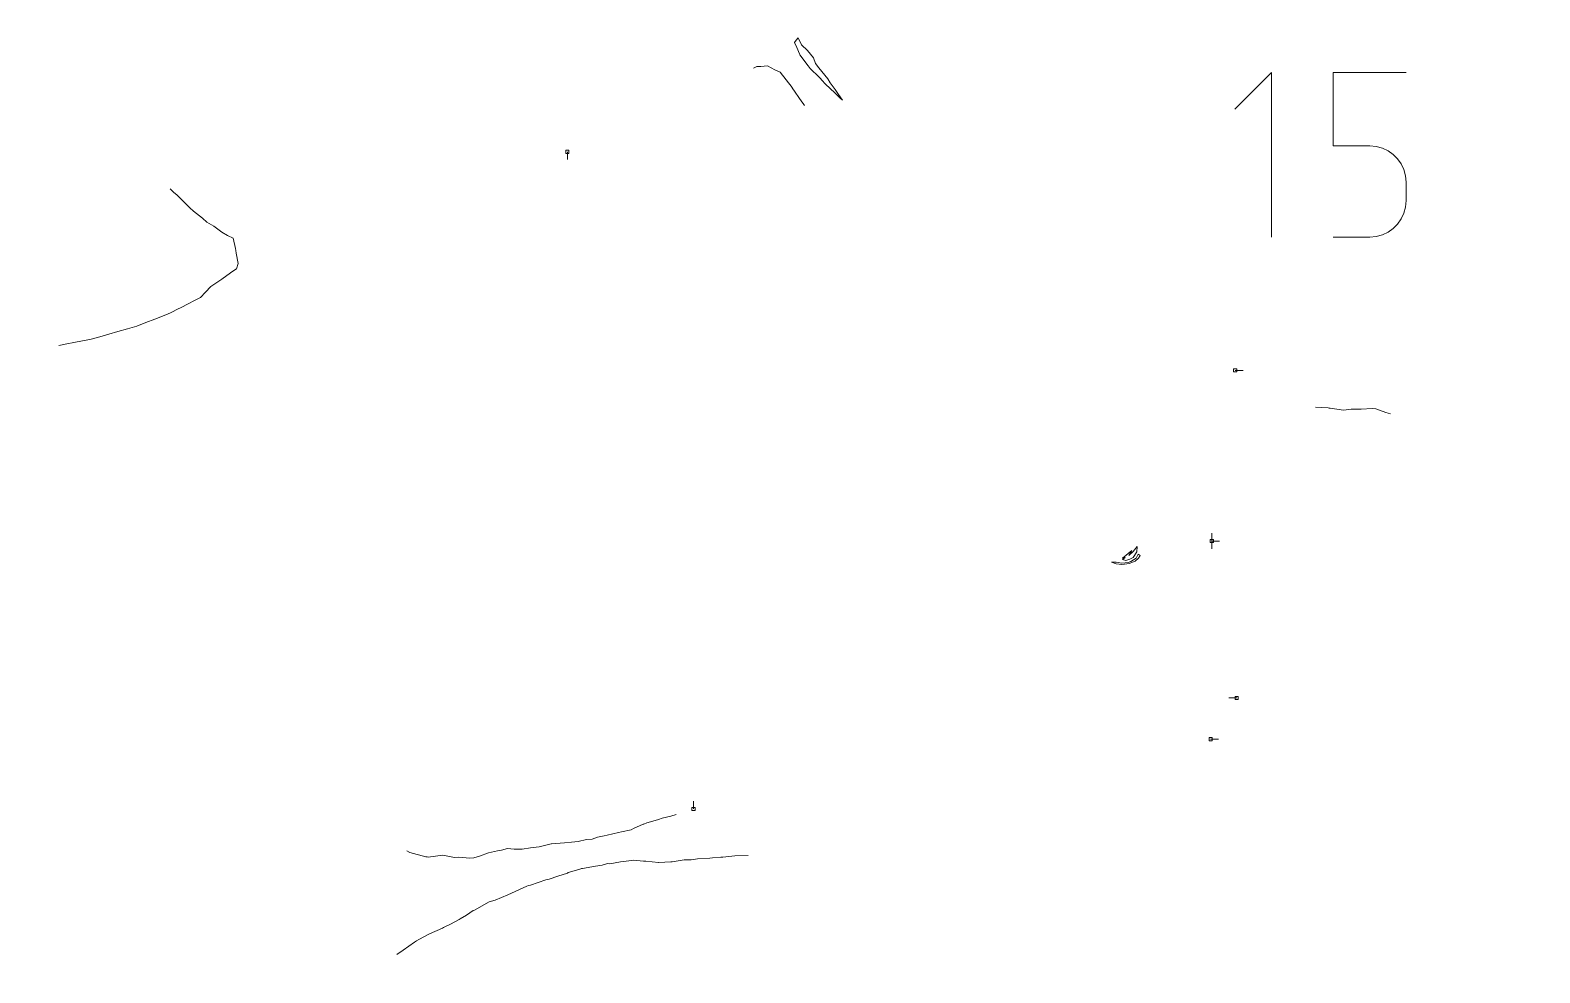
# Model space of a CAD drawing. Header units: millimetres. Extents: x -446 to 392, y -249 to 379.
# Drawn here: x -199.5 to 76.3, y -86 to 86.1 of the extents above; entities that cross this region are included whole.
import ezdxf

# ---------------------------------------------------------------- set-up
doc = ezdxf.new("R2010")
doc.units = ezdxf.units.MM
doc.header["$MEASUREMENT"] = 0
doc.layers.add('Layer 1', color=7, linetype='Continuous')

msp = doc.modelspace()

# ---------------------------------------------------------------- linework, layer by layer
at = {"layer": 'Layer 1', "color": 5, "lineweight": 0}
msp.add_open_spline([(-446.0374, -230.5655), (-446.0374, -230.5655), (392.1616, -230.5655), (392.1616, -230.5655), (392.1616, -230.5655), (392.1616, -230.5655), (392.1616, 379.0343), (392.1616, 379.0343), (392.1616, 379.0343), (392.1616, 379.0343), (-446.0374, 379.0343), (-446.0374, 379.0343), (-446.0374, 379.0343), (-446.0374, 379.0343), (-446.0374, -230.5655), (-446.0374, -230.5655)], degree=3, knots=[0, 0, 0, 0, 0.2, 0.2, 0.2, 0.2, 0.4, 0.4, 0.4, 0.4, 0.6, 0.6, 0.6, 0.6, 1, 1, 1, 1], dxfattribs=at)
at = {"layer": 'Layer 1', "color": 2, "lineweight": 0}
for points, knots in [([(-52.457, 75.2223), (-52.457, 75.2223), (-51.8222, 74.347), (-51.8222, 74.347), (-51.8222, 74.347), (-51.8222, 74.347), (-51.108, 73.2859), (-51.108, 73.2859), (-51.108, 73.2859), (-51.108, 73.2859), (-51.6108, 73.7482), (-51.6108, 73.7482), (-51.6108, 73.7482), (-51.6108, 73.7482), (-52.7712, 74.8823), (-52.7712, 74.8823), (-52.7712, 74.8823), (-52.7712, 74.8823), (-53.0889, 75.1874), (-53.0889, 75.1874), (-53.0889, 75.1874), (-53.0889, 75.1874), (-54.4368, 76.4822), (-54.4368, 76.4822), (-54.4368, 76.4822), (-54.4368, 76.4822), (-54.6156, 76.6793), (-54.6156, 76.6793), (-54.6156, 76.6793), (-54.6156, 76.6793), (-55.3372, 77.4764), (-55.3372, 77.4764), (-55.3372, 77.4764), (-55.3372, 77.4764), (-56.9879, 79.0505), (-56.9879, 79.0505), (-56.9879, 79.0505), (-56.9879, 79.0505), (-57.3896, 79.5459), (-57.3896, 79.5459), (-57.3896, 79.5459), (-57.3896, 79.5459), (-58.8963, 81.5708), (-58.8963, 81.5708), (-58.8963, 81.5708), (-58.8963, 81.5708), (-58.9134, 81.6451), (-58.9134, 81.6451), (-58.9134, 81.6451), (-58.9134, 81.6451), (-58.9266, 81.7279), (-58.9266, 81.7279), (-58.9266, 81.7279), (-58.9266, 81.7279), (-59.4602, 82.9192), (-59.4602, 82.9192), (-59.4602, 82.9192), (-59.4602, 82.9192), (-59.8482, 83.83), (-59.8482, 83.83), (-59.8482, 83.83), (-59.8482, 83.83), (-59.5797, 84.2545), (-59.5797, 84.2545), (-59.5797, 84.2545), (-59.5797, 84.2545), (-59.194, 84.6756), (-59.194, 84.6756), (-59.194, 84.6756), (-59.194, 84.6756), (-58.6175, 83.3963), (-58.6175, 83.3963), (-58.6175, 83.3963), (-58.6175, 83.3963), (-57.4959, 82.3461), (-57.4959, 82.3461), (-57.4959, 82.3461), (-57.4959, 82.3461), (-56.3691, 81.0331), (-56.3691, 81.0331), (-56.3691, 81.0331), (-56.3691, 81.0331), (-56.0509, 80.0001), (-56.0509, 80.0001), (-56.0509, 80.0001), (-56.0509, 80.0001), (-55.4024, 79.183), (-55.4024, 79.183), (-55.4024, 79.183), (-55.4024, 79.183), (-53.8037, 77.1644), (-53.8037, 77.1644), (-53.8037, 77.1644), (-53.8037, 77.1644), (-53.326, 76.4782), (-53.326, 76.4782), (-53.326, 76.4782), (-53.326, 76.4782), (-52.457, 75.2223), (-52.457, 75.2223)], [0, 0, 0, 0, 0.03846154, 0.03846154, 0.03846154, 0.03846154, 0.07692308, 0.07692308, 0.07692308, 0.07692308, 0.11538462, 0.11538462, 0.11538462, 0.11538462, 0.15384615, 0.15384615, 0.15384615, 0.15384615, 0.19230769, 0.19230769, 0.19230769, 0.19230769, 0.23076923, 0.23076923, 0.23076923, 0.23076923, 0.26923077, 0.26923077, 0.26923077, 0.26923077, 0.30769231, 0.30769231, 0.30769231, 0.30769231, 0.34615385, 0.34615385, 0.34615385, 0.34615385, 0.38461538, 0.38461538, 0.38461538, 0.38461538, 0.42307692, 0.42307692, 0.42307692, 0.42307692, 0.46153846, 0.46153846, 0.46153846, 0.46153846, 0.5, 0.5, 0.5, 0.5, 0.53846154, 0.53846154, 0.53846154, 0.53846154, 0.57692308, 0.57692308, 0.57692308, 0.57692308, 0.61538462, 0.61538462, 0.61538462, 0.61538462, 0.65384615, 0.65384615, 0.65384615, 0.65384615, 0.69230769, 0.69230769, 0.69230769, 0.69230769, 0.73076923, 0.73076923, 0.73076923, 0.73076923, 0.76923077, 0.76923077, 0.76923077, 0.76923077, 0.80769231, 0.80769231, 0.80769231, 0.80769231, 0.84615385, 0.84615385, 0.84615385, 0.84615385, 0.88461538, 0.88461538, 0.88461538, 0.88461538, 0.92307692, 0.92307692, 0.92307692, 0.92307692, 1, 1, 1, 1]), ([(-67.3617, 79.1345), (-67.3617, 79.1345), (-67.2646, 79.187), (-67.2646, 79.187), (-67.2646, 79.187), (-67.2646, 79.187), (-66.7332, 79.4276), (-66.7332, 79.4276), (-66.7332, 79.4276), (-66.7332, 79.4276), (-66.0041, 79.4493), (-66.0041, 79.4493), (-66.0041, 79.4493), (-66.0041, 79.4493), (-64.7837, 79.5619), (-64.7837, 79.5619), (-64.7837, 79.5619), (-64.7837, 79.5619), (-63.4615, 78.8465), (-63.4615, 78.8465), (-63.4615, 78.8465), (-63.4615, 78.8465), (-62.5114, 78.3951), (-62.5114, 78.3951), (-62.5114, 78.3951), (-62.5114, 78.3951), (-60.3236, 75.62), (-60.3236, 75.62), (-60.3236, 75.62), (-60.3236, 75.62), (-60.3139, 75.6103), (-60.3139, 75.6103), (-60.3139, 75.6103), (-60.3139, 75.6103), (-60.2647, 75.5348), (-60.2647, 75.5348), (-60.2647, 75.5348), (-60.2647, 75.5348), (-58.5495, 72.9608), (-58.5495, 72.9608), (-58.5495, 72.9608), (-58.5495, 72.9608), (-58.2975, 72.6563), (-58.2975, 72.6563), (-58.2975, 72.6563), (-58.2975, 72.6563), (-58.0461, 72.3329), (-58.0461, 72.3329)], [0, 0, 0, 0, 0.07692308, 0.07692308, 0.07692308, 0.07692308, 0.15384615, 0.15384615, 0.15384615, 0.15384615, 0.23076923, 0.23076923, 0.23076923, 0.23076923, 0.30769231, 0.30769231, 0.30769231, 0.30769231, 0.38461538, 0.38461538, 0.38461538, 0.38461538, 0.46153846, 0.46153846, 0.46153846, 0.46153846, 0.53846154, 0.53846154, 0.53846154, 0.53846154, 0.61538462, 0.61538462, 0.61538462, 0.61538462, 0.69230769, 0.69230769, 0.69230769, 0.69230769, 0.76923077, 0.76923077, 0.76923077, 0.76923077, 0.84615385, 0.84615385, 0.84615385, 0.84615385, 1, 1, 1, 1]), ([(-164.4877, 40.6173), (-164.4877, 40.6173), (-164.2545, 40.7761), (-164.2545, 40.7761), (-164.2545, 40.7761), (-164.2545, 40.7761), (-162.4667, 42.0737), (-162.4667, 42.0737), (-162.4667, 42.0737), (-162.4667, 42.0737), (-161.8057, 42.5303), (-161.8057, 42.5303), (-161.8057, 42.5303), (-161.8057, 42.5303), (-161.484, 43.485), (-161.484, 43.485), (-161.484, 43.485), (-161.484, 43.485), (-161.8354, 45.3442), (-161.8354, 45.3442), (-161.8354, 45.3442), (-161.8354, 45.3442), (-161.9342, 45.8613), (-161.9342, 45.8613), (-161.9342, 45.8613), (-161.9342, 45.8613), (-162.0039, 46.1962), (-162.0039, 46.1962), (-162.0039, 46.1962), (-162.0039, 46.1962), (-162.3959, 48.0897), (-162.3959, 48.0897), (-162.3959, 48.0897), (-162.3959, 48.0897), (-163.4449, 48.5719), (-163.4449, 48.5719), (-163.4449, 48.5719), (-163.4449, 48.5719), (-164.4985, 49.1936), (-164.4985, 49.1936), (-164.4985, 49.1936), (-164.4985, 49.1936), (-165.9429, 50.3134), (-165.9429, 50.3134), (-165.9429, 50.3134), (-165.9429, 50.3134), (-167.1977, 51.0477), (-167.1977, 51.0477), (-167.1977, 51.0477), (-167.1977, 51.0477), (-168.0376, 51.7396), (-168.0376, 51.7396), (-168.0376, 51.7396), (-168.0376, 51.7396), (-169.6328, 53.0417), (-169.6328, 53.0417), (-169.6328, 53.0417), (-169.6328, 53.0417), (-170.3002, 53.636), (-170.3002, 53.636), (-170.3002, 53.636), (-170.3002, 53.636), (-170.615, 53.9474), (-170.615, 53.9474), (-170.615, 53.9474), (-170.615, 53.9474), (-172.0463, 55.3489), (-172.0463, 55.3489), (-172.0463, 55.3489), (-172.0463, 55.3489), (-172.6577, 55.9203), (-172.6577, 55.9203), (-172.6577, 55.9203), (-172.6577, 55.9203), (-173.2942, 56.5151), (-173.2942, 56.5151), (-173.2942, 56.5151), (-173.2942, 56.5151), (-173.929, 57.111), (-173.929, 57.111)], [0, 0, 0, 0, 0.04761905, 0.04761905, 0.04761905, 0.04761905, 0.0952381, 0.0952381, 0.0952381, 0.0952381, 0.14285714, 0.14285714, 0.14285714, 0.14285714, 0.19047619, 0.19047619, 0.19047619, 0.19047619, 0.23809524, 0.23809524, 0.23809524, 0.23809524, 0.28571429, 0.28571429, 0.28571429, 0.28571429, 0.33333333, 0.33333333, 0.33333333, 0.33333333, 0.38095238, 0.38095238, 0.38095238, 0.38095238, 0.42857143, 0.42857143, 0.42857143, 0.42857143, 0.47619048, 0.47619048, 0.47619048, 0.47619048, 0.52380952, 0.52380952, 0.52380952, 0.52380952, 0.57142857, 0.57142857, 0.57142857, 0.57142857, 0.61904762, 0.61904762, 0.61904762, 0.61904762, 0.66666667, 0.66666667, 0.66666667, 0.66666667, 0.71428571, 0.71428571, 0.71428571, 0.71428571, 0.76190476, 0.76190476, 0.76190476, 0.76190476, 0.80952381, 0.80952381, 0.80952381, 0.80952381, 0.85714286, 0.85714286, 0.85714286, 0.85714286, 0.9047619, 0.9047619, 0.9047619, 0.9047619, 1, 1, 1, 1]), ([(-194.2606, 28.51), (-194.2606, 28.51), (-193.9332, 28.5591), (-193.9332, 28.5591), (-193.9332, 28.5591), (-193.9332, 28.5591), (-193.1184, 28.7208), (-193.1184, 28.7208), (-193.1184, 28.7208), (-193.1184, 28.7208), (-191.2078, 29.0905), (-191.2078, 29.0905), (-191.2078, 29.0905), (-191.2078, 29.0905), (-188.9497, 29.5442), (-188.9497, 29.5442), (-188.9497, 29.5442), (-188.9497, 29.5442), (-188.3452, 29.663), (-188.3452, 29.663), (-188.3452, 29.663), (-188.3452, 29.663), (-187.1825, 29.9944), (-187.1825, 29.9944), (-187.1825, 29.9944), (-187.1825, 29.9944), (-185.1335, 30.5772), (-185.1335, 30.5772), (-185.1335, 30.5772), (-185.1335, 30.5772), (-183.4714, 31.0509), (-183.4714, 31.0509), (-183.4714, 31.0509), (-183.4714, 31.0509), (-181.7047, 31.5382), (-181.7047, 31.5382), (-181.7047, 31.5382), (-181.7047, 31.5382), (-180.0055, 32.0422), (-180.0055, 32.0422), (-180.0055, 32.0422), (-180.0055, 32.0422), (-178.3434, 32.7233), (-178.3434, 32.7233), (-178.3434, 32.7233), (-178.3434, 32.7233), (-176.7407, 33.3163), (-176.7407, 33.3163), (-176.7407, 33.3163), (-176.7407, 33.3163), (-175.9133, 33.6123), (-175.9133, 33.6123), (-175.9133, 33.6123), (-175.9133, 33.6123), (-174.2787, 34.2694), (-174.2787, 34.2694), (-174.2787, 34.2694), (-174.2787, 34.2694), (-173.8667, 34.4774), (-173.8667, 34.4774), (-173.8667, 34.4774), (-173.8667, 34.4774), (-172.3617, 35.2367), (-172.3617, 35.2367), (-172.3617, 35.2367), (-172.3617, 35.2367), (-172.1537, 35.3407), (-172.1537, 35.3407), (-172.1537, 35.3407), (-172.1537, 35.3407), (-170.3962, 36.2543), (-170.3962, 36.2543), (-170.3962, 36.2543), (-170.3962, 36.2543), (-169.6843, 36.5943), (-169.6843, 36.5943), (-169.6843, 36.5943), (-169.6843, 36.5943), (-168.401, 37.2462), (-168.401, 37.2462), (-168.401, 37.2462), (-168.401, 37.2462), (-167.4588, 38.2444), (-167.4588, 38.2444), (-167.4588, 38.2444), (-167.4588, 38.2444), (-166.4806, 39.2654), (-166.4806, 39.2654), (-166.4806, 39.2654), (-166.4806, 39.2654), (-165.7692, 39.7471), (-165.7692, 39.7471), (-165.7692, 39.7471), (-165.7692, 39.7471), (-164.4877, 40.6173), (-164.4877, 40.6173)], [0, 0, 0, 0, 0.04, 0.04, 0.04, 0.04, 0.08, 0.08, 0.08, 0.08, 0.12, 0.12, 0.12, 0.12, 0.16, 0.16, 0.16, 0.16, 0.2, 0.2, 0.2, 0.2, 0.24, 0.24, 0.24, 0.24, 0.28, 0.28, 0.28, 0.28, 0.32, 0.32, 0.32, 0.32, 0.36, 0.36, 0.36, 0.36, 0.4, 0.4, 0.4, 0.4, 0.44, 0.44, 0.44, 0.44, 0.48, 0.48, 0.48, 0.48, 0.52, 0.52, 0.52, 0.52, 0.56, 0.56, 0.56, 0.56, 0.6, 0.6, 0.6, 0.6, 0.64, 0.64, 0.64, 0.64, 0.68, 0.68, 0.68, 0.68, 0.72, 0.72, 0.72, 0.72, 0.76, 0.76, 0.76, 0.76, 0.8, 0.8, 0.8, 0.8, 0.84, 0.84, 0.84, 0.84, 0.88, 0.88, 0.88, 0.88, 0.92, 0.92, 0.92, 0.92, 1, 1, 1, 1]), ([(35.3231, 17.2763), (35.3231, 17.2763), (37.6206, 17.1283), (37.6206, 17.1283), (37.6206, 17.1283), (37.6206, 17.1283), (37.8074, 17.0855), (37.8074, 17.0855), (37.8074, 17.0855), (37.8074, 17.0855), (37.9543, 17.0877), (37.9543, 17.0877), (37.9543, 17.0877), (37.9543, 17.0877), (40.4346, 16.6901), (40.4346, 16.6901), (40.4346, 16.6901), (40.4346, 16.6901), (41.8213, 16.8643), (41.8213, 16.8643), (41.8213, 16.8643), (41.8213, 16.8643), (43.5988, 16.9083), (43.5988, 16.9083), (43.5988, 16.9083), (43.5988, 16.9083), (43.6588, 16.9083), (43.6588, 16.9083), (43.6588, 16.9083), (43.6588, 16.9083), (45.6769, 17.0135), (45.6769, 17.0135), (45.6769, 17.0135), (45.6769, 17.0135), (46.3511, 16.9443), (46.3511, 16.9443), (46.3511, 16.9443), (46.3511, 16.9443), (48.1715, 16.3038), (48.1715, 16.3038), (48.1715, 16.3038), (48.1715, 16.3038), (48.596, 16.1656), (48.596, 16.1656), (48.596, 16.1656), (48.596, 16.1656), (49, 16.0353), (49, 16.0353)], [0, 0, 0, 0, 0.07692308, 0.07692308, 0.07692308, 0.07692308, 0.15384615, 0.15384615, 0.15384615, 0.15384615, 0.23076923, 0.23076923, 0.23076923, 0.23076923, 0.30769231, 0.30769231, 0.30769231, 0.30769231, 0.38461538, 0.38461538, 0.38461538, 0.38461538, 0.46153846, 0.46153846, 0.46153846, 0.46153846, 0.53846154, 0.53846154, 0.53846154, 0.53846154, 0.61538462, 0.61538462, 0.61538462, 0.61538462, 0.69230769, 0.69230769, 0.69230769, 0.69230769, 0.76923077, 0.76923077, 0.76923077, 0.76923077, 0.84615385, 0.84615385, 0.84615385, 0.84615385, 1, 1, 1, 1]), ([(-81.4905, -57.1137), (-81.4905, -57.1137), (-82.4876, -57.428), (-82.4876, -57.428), (-82.4876, -57.428), (-82.4876, -57.428), (-84.0611, -57.7879), (-84.0611, -57.7879), (-84.0611, -57.7879), (-84.0611, -57.7879), (-84.6879, -58.0045), (-84.6879, -58.0045), (-84.6879, -58.0045), (-84.6879, -58.0045), (-84.905, -58.0639), (-84.905, -58.0639), (-84.905, -58.0639), (-84.905, -58.0639), (-86.8123, -58.613), (-86.8123, -58.613), (-86.8123, -58.613), (-86.8123, -58.613), (-87.3739, -58.8587), (-87.3739, -58.8587), (-87.3739, -58.8587), (-87.3739, -58.8587), (-87.4865, -58.9095), (-87.4865, -58.9095), (-87.4865, -58.9095), (-87.4865, -58.9095), (-89.2926, -59.6952), (-89.2926, -59.6952), (-89.2926, -59.6952), (-89.2926, -59.6952), (-89.7194, -59.8889), (-89.7194, -59.8889), (-89.7194, -59.8889), (-89.7194, -59.8889), (-91.4409, -60.2683), (-91.4409, -60.2683), (-91.4409, -60.2683), (-91.4409, -60.2683), (-92.0432, -60.4122), (-92.0432, -60.4122), (-92.0432, -60.4122), (-92.0432, -60.4122), (-94.0984, -60.8631), (-94.0984, -60.8631), (-94.0984, -60.8631), (-94.0984, -60.8631), (-94.6446, -60.9956), (-94.6446, -60.9956), (-94.6446, -60.9956), (-94.6446, -60.9956), (-95.8422, -61.2664), (-95.8422, -61.2664), (-95.8422, -61.2664), (-95.8422, -61.2664), (-96.8078, -61.6258), (-96.8078, -61.6258), (-96.8078, -61.6258), (-96.8078, -61.6258), (-97.8763, -61.6984), (-97.8763, -61.6984), (-97.8763, -61.6984), (-97.8763, -61.6984), (-99.4047, -62.0418), (-99.4047, -62.0418), (-99.4047, -62.0418), (-99.4047, -62.0418), (-100.6268, -62.1463), (-100.6268, -62.1463), (-100.6268, -62.1463), (-100.6268, -62.1463), (-101.8707, -62.2983), (-101.8707, -62.2983), (-101.8707, -62.2983), (-101.8707, -62.2983), (-104.259, -62.456), (-104.259, -62.456), (-104.259, -62.456), (-104.259, -62.456), (-104.2973, -62.4669), (-104.2973, -62.4669), (-104.2973, -62.4669), (-104.2973, -62.4669), (-104.3322, -62.4697), (-104.3322, -62.4697), (-104.3322, -62.4697), (-104.3322, -62.4697), (-106.5205, -63.0057), (-106.5205, -63.0057), (-106.5205, -63.0057), (-106.5205, -63.0057), (-108.0832, -63.192), (-108.0832, -63.192), (-108.0832, -63.192), (-108.0832, -63.192), (-109.6288, -63.4182), (-109.6288, -63.4182), (-109.6288, -63.4182), (-109.6288, -63.4182), (-111.0629, -63.4662), (-111.0629, -63.4662), (-111.0629, -63.4662), (-111.0629, -63.4662), (-112.3159, -63.3085), (-112.3159, -63.3085), (-112.3159, -63.3085), (-112.3159, -63.3085), (-113.3684, -63.6548), (-113.3684, -63.6548), (-113.3684, -63.6548), (-113.3684, -63.6548), (-114.0974, -63.7679), (-114.0974, -63.7679), (-114.0974, -63.7679), (-114.0974, -63.7679), (-115.7847, -64.0901), (-115.7847, -64.0901), (-115.7847, -64.0901), (-115.7847, -64.0901), (-117.4348, -64.7489), (-117.4348, -64.7489), (-117.4348, -64.7489), (-117.4348, -64.7489), (-118.4661, -65.0255), (-118.4661, -65.0255), (-118.4661, -65.0255), (-118.4661, -65.0255), (-119.1586, -65.0809), (-119.1586, -65.0809), (-119.1586, -65.0809), (-119.1586, -65.0809), (-121.215, -64.9243), (-121.215, -64.9243), (-121.215, -64.9243), (-121.215, -64.9243), (-121.9549, -64.9603), (-121.9549, -64.9603), (-121.9549, -64.9603), (-121.9549, -64.9603), (-124.1107, -64.5375), (-124.1107, -64.5375), (-124.1107, -64.5375), (-124.1107, -64.5375), (-126.7704, -64.9049), (-126.7704, -64.9049), (-126.7704, -64.9049), (-126.7704, -64.9049), (-126.9938, -64.8655), (-126.9938, -64.8655), (-126.9938, -64.8655), (-126.9938, -64.8655), (-127.2121, -64.8152), (-127.2121, -64.8152), (-127.2121, -64.8152), (-127.2121, -64.8152), (-130.1621, -64.053), (-130.1621, -64.053), (-130.1621, -64.053), (-130.1621, -64.053), (-130.6803, -63.7622), (-130.6803, -63.7622)], [0, 0, 0, 0, 0.02380952, 0.02380952, 0.02380952, 0.02380952, 0.04761905, 0.04761905, 0.04761905, 0.04761905, 0.07142857, 0.07142857, 0.07142857, 0.07142857, 0.0952381, 0.0952381, 0.0952381, 0.0952381, 0.11904762, 0.11904762, 0.11904762, 0.11904762, 0.14285714, 0.14285714, 0.14285714, 0.14285714, 0.16666667, 0.16666667, 0.16666667, 0.16666667, 0.19047619, 0.19047619, 0.19047619, 0.19047619, 0.21428571, 0.21428571, 0.21428571, 0.21428571, 0.23809524, 0.23809524, 0.23809524, 0.23809524, 0.26190476, 0.26190476, 0.26190476, 0.26190476, 0.28571429, 0.28571429, 0.28571429, 0.28571429, 0.30952381, 0.30952381, 0.30952381, 0.30952381, 0.33333333, 0.33333333, 0.33333333, 0.33333333, 0.35714286, 0.35714286, 0.35714286, 0.35714286, 0.38095238, 0.38095238, 0.38095238, 0.38095238, 0.4047619, 0.4047619, 0.4047619, 0.4047619, 0.42857143, 0.42857143, 0.42857143, 0.42857143, 0.45238095, 0.45238095, 0.45238095, 0.45238095, 0.47619048, 0.47619048, 0.47619048, 0.47619048, 0.5, 0.5, 0.5, 0.5, 0.52380952, 0.52380952, 0.52380952, 0.52380952, 0.54761905, 0.54761905, 0.54761905, 0.54761905, 0.57142857, 0.57142857, 0.57142857, 0.57142857, 0.5952381, 0.5952381, 0.5952381, 0.5952381, 0.61904762, 0.61904762, 0.61904762, 0.61904762, 0.64285714, 0.64285714, 0.64285714, 0.64285714, 0.66666667, 0.66666667, 0.66666667, 0.66666667, 0.69047619, 0.69047619, 0.69047619, 0.69047619, 0.71428571, 0.71428571, 0.71428571, 0.71428571, 0.73809524, 0.73809524, 0.73809524, 0.73809524, 0.76190476, 0.76190476, 0.76190476, 0.76190476, 0.78571429, 0.78571429, 0.78571429, 0.78571429, 0.80952381, 0.80952381, 0.80952381, 0.80952381, 0.83333333, 0.83333333, 0.83333333, 0.83333333, 0.85714286, 0.85714286, 0.85714286, 0.85714286, 0.88095238, 0.88095238, 0.88095238, 0.88095238, 0.9047619, 0.9047619, 0.9047619, 0.9047619, 0.92857143, 0.92857143, 0.92857143, 0.92857143, 0.95238095, 0.95238095, 0.95238095, 0.95238095, 1, 1, 1, 1]), ([(-132.495, -82.6585), (-132.495, -82.6585), (-131.3482, -81.8712), (-131.3482, -81.8712), (-131.3482, -81.8712), (-131.3482, -81.8712), (-129.3119, -80.4502), (-129.3119, -80.4502), (-129.3119, -80.4502), (-129.3119, -80.4502), (-128.9365, -80.1565), (-128.9365, -80.1565), (-128.9365, -80.1565), (-128.9365, -80.1565), (-128.516, -79.9199), (-128.516, -79.9199), (-128.516, -79.9199), (-128.516, -79.9199), (-126.5247, -78.8795), (-126.5247, -78.8795), (-126.5247, -78.8795), (-126.5247, -78.8795), (-124.1695, -77.8424), (-124.1695, -77.8424), (-124.1695, -77.8424), (-124.1695, -77.8424), (-124.0021, -77.7624), (-124.0021, -77.7624), (-124.0021, -77.7624), (-124.0021, -77.7624), (-123.8833, -77.7042), (-123.8833, -77.7042), (-123.8833, -77.7042), (-123.8833, -77.7042), (-122.7211, -77.1511), (-122.7211, -77.1511), (-122.7211, -77.1511), (-122.7211, -77.1511), (-121.1196, -76.2946), (-121.1196, -76.2946), (-121.1196, -76.2946), (-121.1196, -76.2946), (-120.9287, -76.1746), (-120.9287, -76.1746), (-120.9287, -76.1746), (-120.9287, -76.1746), (-119.7866, -75.4821), (-119.7866, -75.4821), (-119.7866, -75.4821), (-119.7866, -75.4821), (-118.569, -74.6508), (-118.569, -74.6508), (-118.569, -74.6508), (-118.569, -74.6508), (-118.3387, -74.5594), (-118.3387, -74.5594), (-118.3387, -74.5594), (-118.3387, -74.5594), (-115.6704, -73.0521), (-115.6704, -73.0521), (-115.6704, -73.0521), (-115.6704, -73.0521), (-114.566, -72.7344), (-114.566, -72.7344), (-114.566, -72.7344), (-114.566, -72.7344), (-112.2359, -71.8105), (-112.2359, -71.8105), (-112.2359, -71.8105), (-112.2359, -71.8105), (-111.5423, -71.5054), (-111.5423, -71.5054), (-111.5423, -71.5054), (-111.5423, -71.5054), (-108.7357, -70.2004), (-108.7357, -70.2004), (-108.7357, -70.2004), (-108.7357, -70.2004), (-108.4472, -70.0472), (-108.4472, -70.0472), (-108.4472, -70.0472), (-108.4472, -70.0472), (-108.0758, -70.0067), (-108.0758, -70.0067), (-108.0758, -70.0067), (-108.0758, -70.0067), (-105.2972, -69.0136), (-105.2972, -69.0136), (-105.2972, -69.0136), (-105.2972, -69.0136), (-104.6973, -68.8925), (-104.6973, -68.8925), (-104.6973, -68.8925), (-104.6973, -68.8925), (-103.0752, -68.3903), (-103.0752, -68.3903), (-103.0752, -68.3903), (-103.0752, -68.3903), (-101.3616, -67.808), (-101.3616, -67.808), (-101.3616, -67.808), (-101.3616, -67.808), (-101.1891, -67.7115), (-101.1891, -67.7115), (-101.1891, -67.7115), (-101.1891, -67.7115), (-100.1172, -67.4138), (-100.1172, -67.4138), (-100.1172, -67.4138), (-100.1172, -67.4138), (-98.9139, -67.0401), (-98.9139, -67.0401), (-98.9139, -67.0401), (-98.9139, -67.0401), (-98.7482, -66.9893), (-98.7482, -66.9893), (-98.7482, -66.9893), (-98.7482, -66.9893), (-98.5768, -66.9607), (-98.5768, -66.9607), (-98.5768, -66.9607), (-98.5768, -66.9607), (-96.1959, -66.5647), (-96.1959, -66.5647), (-96.1959, -66.5647), (-96.1959, -66.5647), (-94.9794, -66.3625), (-94.9794, -66.3625), (-94.9794, -66.3625), (-94.9794, -66.3625), (-94.0527, -66.0837), (-94.0527, -66.0837), (-94.0527, -66.0837), (-94.0527, -66.0837), (-93.5756, -66.1094), (-93.5756, -66.1094), (-93.5756, -66.1094), (-93.5756, -66.1094), (-91.6392, -65.7608), (-91.6392, -65.7608), (-91.6392, -65.7608), (-91.6392, -65.7608), (-90.1256, -65.5774), (-90.1256, -65.5774), (-90.1256, -65.5774), (-90.1256, -65.5774), (-89.3074, -65.4466), (-89.3074, -65.4466), (-89.3074, -65.4466), (-89.3074, -65.4466), (-87.4642, -65.6128), (-87.4642, -65.6128), (-87.4642, -65.6128), (-87.4642, -65.6128), (-86.9957, -65.658), (-86.9957, -65.658), (-86.9957, -65.658), (-86.9957, -65.658), (-84.7171, -65.8734), (-84.7171, -65.8734), (-84.7171, -65.8734), (-84.7171, -65.8734), (-84.7028, -65.8745), (-84.7028, -65.8745), (-84.7028, -65.8745), (-84.7028, -65.8745), (-84.6319, -65.8814), (-84.6319, -65.8814), (-84.6319, -65.8814), (-84.6319, -65.8814), (-82.4287, -65.7631), (-82.4287, -65.7631), (-82.4287, -65.7631), (-82.4287, -65.7631), (-82.2167, -65.7517), (-82.2167, -65.7517), (-82.2167, -65.7517), (-82.2167, -65.7517), (-80.025, -65.3974), (-80.025, -65.3974), (-80.025, -65.3974), (-80.025, -65.3974), (-78.7514, -65.3912), (-78.7514, -65.3912), (-78.7514, -65.3912), (-78.7514, -65.3912), (-77.5829, -65.2243), (-77.5829, -65.2243), (-77.5829, -65.2243), (-77.5829, -65.2243), (-75.3575, -65.0906), (-75.3575, -65.0906), (-75.3575, -65.0906), (-75.3575, -65.0906), (-74.8489, -65.0398), (-74.8489, -65.0398), (-74.8489, -65.0398), (-74.8489, -65.0398), (-73.336, -64.8872), (-73.336, -64.8872), (-73.336, -64.8872), (-73.336, -64.8872), (-72.9657, -64.8958), (-72.9657, -64.8958), (-72.9657, -64.8958), (-72.9657, -64.8958), (-70.7911, -64.6432), (-70.7911, -64.6432), (-70.7911, -64.6432), (-70.7911, -64.6432), (-68.3468, -64.6095), (-68.3468, -64.6095)], [0, 0, 0, 0, 0.01851852, 0.01851852, 0.01851852, 0.01851852, 0.03703704, 0.03703704, 0.03703704, 0.03703704, 0.05555556, 0.05555556, 0.05555556, 0.05555556, 0.07407407, 0.07407407, 0.07407407, 0.07407407, 0.09259259, 0.09259259, 0.09259259, 0.09259259, 0.11111111, 0.11111111, 0.11111111, 0.11111111, 0.12962963, 0.12962963, 0.12962963, 0.12962963, 0.14814815, 0.14814815, 0.14814815, 0.14814815, 0.16666667, 0.16666667, 0.16666667, 0.16666667, 0.18518519, 0.18518519, 0.18518519, 0.18518519, 0.2037037, 0.2037037, 0.2037037, 0.2037037, 0.22222222, 0.22222222, 0.22222222, 0.22222222, 0.24074074, 0.24074074, 0.24074074, 0.24074074, 0.25925926, 0.25925926, 0.25925926, 0.25925926, 0.27777778, 0.27777778, 0.27777778, 0.27777778, 0.2962963, 0.2962963, 0.2962963, 0.2962963, 0.31481481, 0.31481481, 0.31481481, 0.31481481, 0.33333333, 0.33333333, 0.33333333, 0.33333333, 0.35185185, 0.35185185, 0.35185185, 0.35185185, 0.37037037, 0.37037037, 0.37037037, 0.37037037, 0.38888889, 0.38888889, 0.38888889, 0.38888889, 0.40740741, 0.40740741, 0.40740741, 0.40740741, 0.42592593, 0.42592593, 0.42592593, 0.42592593, 0.44444444, 0.44444444, 0.44444444, 0.44444444, 0.46296296, 0.46296296, 0.46296296, 0.46296296, 0.48148148, 0.48148148, 0.48148148, 0.48148148, 0.5, 0.5, 0.5, 0.5, 0.51851852, 0.51851852, 0.51851852, 0.51851852, 0.53703704, 0.53703704, 0.53703704, 0.53703704, 0.55555556, 0.55555556, 0.55555556, 0.55555556, 0.57407407, 0.57407407, 0.57407407, 0.57407407, 0.59259259, 0.59259259, 0.59259259, 0.59259259, 0.61111111, 0.61111111, 0.61111111, 0.61111111, 0.62962963, 0.62962963, 0.62962963, 0.62962963, 0.64814815, 0.64814815, 0.64814815, 0.64814815, 0.66666667, 0.66666667, 0.66666667, 0.66666667, 0.68518519, 0.68518519, 0.68518519, 0.68518519, 0.7037037, 0.7037037, 0.7037037, 0.7037037, 0.72222222, 0.72222222, 0.72222222, 0.72222222, 0.74074074, 0.74074074, 0.74074074, 0.74074074, 0.75925926, 0.75925926, 0.75925926, 0.75925926, 0.77777778, 0.77777778, 0.77777778, 0.77777778, 0.7962963, 0.7962963, 0.7962963, 0.7962963, 0.81481481, 0.81481481, 0.81481481, 0.81481481, 0.83333333, 0.83333333, 0.83333333, 0.83333333, 0.85185185, 0.85185185, 0.85185185, 0.85185185, 0.87037037, 0.87037037, 0.87037037, 0.87037037, 0.88888889, 0.88888889, 0.88888889, 0.88888889, 0.90740741, 0.90740741, 0.90740741, 0.90740741, 0.92592593, 0.92592593, 0.92592593, 0.92592593, 0.94444444, 0.94444444, 0.94444444, 0.94444444, 0.96296296, 0.96296296, 0.96296296, 0.96296296, 1, 1, 1, 1])]:
    msp.add_open_spline(points, degree=3, knots=knots, dxfattribs=at)
at = {"layer": 'Layer 1', "color": 1, "lineweight": 0}
for points, knots in [([(27.2736, 48.2948), (27.2736, 48.2948), (27.2736, 78.3345), (27.2736, 78.3345), (27.2736, 78.3345), (27.2736, 78.3345), (20.5949, 71.6547), (20.5949, 71.6547)], [0, 0, 0, 0, 0.33333333, 0.33333333, 0.33333333, 0.33333333, 1, 1, 1, 1]), ([(38.537, 48.2948), (38.537, 48.2948), (45.2078, 48.2948), (45.2078, 48.2948), (45.2078, 48.2948), (45.2078, 48.2948), (45.2078, 48.2948), (45.2078, 48.2948), (45.2078, 48.2948), (45.2078, 48.2948), (46.4054, 48.4028), (46.4054, 48.4028), (46.4054, 48.4028), (46.4054, 48.4028), (47.5333, 48.713), (47.5333, 48.713), (47.5333, 48.713), (47.5333, 48.713), (48.5714, 49.2073), (48.5714, 49.2073), (48.5714, 49.2073), (48.5714, 49.2073), (49.5033, 49.8661), (49.5033, 49.8661), (49.5033, 49.8661), (49.5033, 49.8661), (50.3078, 50.6711), (50.3078, 50.6711), (50.3078, 50.6711), (50.3078, 50.6711), (50.9666, 51.603), (50.9666, 51.603), (50.9666, 51.603), (50.9666, 51.603), (51.4609, 52.6435), (51.4609, 52.6435), (51.4609, 52.6435), (51.4609, 52.6435), (51.7711, 53.7731), (51.7711, 53.7731), (51.7711, 53.7731), (51.7711, 53.7731), (51.8785, 54.9735), (51.8785, 54.9735), (51.8785, 54.9735), (51.8785, 54.9735), (51.8785, 58.2966), (51.8785, 58.2966), (51.8785, 58.2966), (51.8785, 58.2966), (51.7711, 59.4959), (51.7711, 59.4959), (51.7711, 59.4959), (51.7711, 59.4959), (51.4609, 60.6238), (51.4609, 60.6238), (51.4609, 60.6238), (51.4609, 60.6238), (50.9672, 61.662), (50.9672, 61.662), (50.9672, 61.662), (50.9672, 61.662), (50.3084, 62.591), (50.3084, 62.591), (50.3084, 62.591), (50.3084, 62.591), (49.5039, 63.3932), (49.5039, 63.3932), (49.5039, 63.3932), (49.5039, 63.3932), (48.5726, 64.0497), (48.5726, 64.0497), (48.5726, 64.0497), (48.5726, 64.0497), (47.5338, 64.5417), (47.5338, 64.5417), (47.5338, 64.5417), (47.5338, 64.5417), (46.406, 64.8508), (46.406, 64.8508), (46.406, 64.8508), (46.406, 64.8508), (45.2078, 64.9576), (45.2078, 64.9576), (45.2078, 64.9576), (45.2078, 64.9576), (38.537, 64.9576), (38.537, 64.9576), (38.537, 64.9576), (38.537, 64.9576), (38.537, 78.3345), (38.537, 78.3345), (38.537, 78.3345), (38.537, 78.3345), (51.8785, 78.3345), (51.8785, 78.3345)], [0, 0, 0, 0, 0.04, 0.04, 0.04, 0.04, 0.08, 0.08, 0.08, 0.08, 0.12, 0.12, 0.12, 0.12, 0.16, 0.16, 0.16, 0.16, 0.2, 0.2, 0.2, 0.2, 0.24, 0.24, 0.24, 0.24, 0.28, 0.28, 0.28, 0.28, 0.32, 0.32, 0.32, 0.32, 0.36, 0.36, 0.36, 0.36, 0.4, 0.4, 0.4, 0.4, 0.44, 0.44, 0.44, 0.44, 0.48, 0.48, 0.48, 0.48, 0.52, 0.52, 0.52, 0.52, 0.56, 0.56, 0.56, 0.56, 0.6, 0.6, 0.6, 0.6, 0.64, 0.64, 0.64, 0.64, 0.68, 0.68, 0.68, 0.68, 0.72, 0.72, 0.72, 0.72, 0.76, 0.76, 0.76, 0.76, 0.8, 0.8, 0.8, 0.8, 0.84, 0.84, 0.84, 0.84, 0.88, 0.88, 0.88, 0.88, 0.92, 0.92, 0.92, 0.92, 1, 1, 1, 1])]:
    msp.add_open_spline(points, degree=3, knots=knots, dxfattribs=at)
at = {"layer": 'Layer 1', "color": 3, "lineweight": 0}
for points, knots in [([(-101.6313, 63.5778), (-101.6313, 63.5778), (-101.0599, 63.5778), (-101.0599, 63.5778), (-101.0599, 63.5778), (-101.0599, 63.5778), (-101.0599, 64.1497), (-101.0599, 64.1497), (-101.0599, 64.1497), (-101.0599, 64.1497), (-101.6313, 64.1497), (-101.6313, 64.1497), (-101.6313, 64.1497), (-101.6313, 64.1497), (-101.6313, 63.5778), (-101.6313, 63.5778)], [0, 0, 0, 0, 0.2, 0.2, 0.2, 0.2, 0.4, 0.4, 0.4, 0.4, 0.6, 0.6, 0.6, 0.6, 1, 1, 1, 1]), ([(20.3486, 23.6853), (20.3486, 23.6853), (20.92, 23.6853), (20.92, 23.6853), (20.92, 23.6853), (20.92, 23.6853), (20.92, 24.2567), (20.92, 24.2567), (20.92, 24.2567), (20.92, 24.2567), (20.3486, 24.2567), (20.3486, 24.2567), (20.3486, 24.2567), (20.3486, 24.2567), (20.3486, 23.6853), (20.3486, 23.6853)], [0, 0, 0, 0, 0.2, 0.2, 0.2, 0.2, 0.4, 0.4, 0.4, 0.4, 0.6, 0.6, 0.6, 0.6, 1, 1, 1, 1]), ([(2.0134, -10.2231), (2.0134, -10.2231), (1.3689, -10.5145), (1.3689, -10.5145), (1.3689, -10.5145), (1.3689, -10.5145), (0.6541, -10.7414), (0.6541, -10.7414), (0.6541, -10.7414), (0.6541, -10.7414), (0.0685, -10.5625), (0.0685, -10.5625), (0.0685, -10.5625), (0.0685, -10.5625), (0.553, -10.2214), (0.553, -10.2214), (0.553, -10.2214), (0.553, -10.2214), (0.0427, -10.2929), (0.0427, -10.2929), (0.0427, -10.2929), (0.0427, -10.2929), (1.754, -8.8964), (1.754, -8.8964), (1.754, -8.8964), (1.754, -8.8964), (1.2055, -9.8563), (1.2055, -9.8563), (1.2055, -9.8563), (1.2055, -9.8563), (1.9723, -9.1175), (1.9723, -9.1175), (1.9723, -9.1175), (1.9723, -9.1175), (2.7385, -8.2085), (2.7385, -8.2085), (2.7385, -8.2085), (2.7385, -8.2085), (2.6768, -9.1861), (2.6768, -9.1861), (2.6768, -9.1861), (2.6768, -9.1861), (2.0231, -10.2129), (2.0231, -10.2129), (2.0231, -10.2129), (2.0231, -10.2129), (2.0134, -10.2231), (2.0134, -10.2231)], [0, 0, 0, 0, 0.07692308, 0.07692308, 0.07692308, 0.07692308, 0.15384615, 0.15384615, 0.15384615, 0.15384615, 0.23076923, 0.23076923, 0.23076923, 0.23076923, 0.30769231, 0.30769231, 0.30769231, 0.30769231, 0.38461538, 0.38461538, 0.38461538, 0.38461538, 0.46153846, 0.46153846, 0.46153846, 0.46153846, 0.53846154, 0.53846154, 0.53846154, 0.53846154, 0.61538462, 0.61538462, 0.61538462, 0.61538462, 0.69230769, 0.69230769, 0.69230769, 0.69230769, 0.76923077, 0.76923077, 0.76923077, 0.76923077, 0.84615385, 0.84615385, 0.84615385, 0.84615385, 1, 1, 1, 1]), ([(16.0765, -7.4737), (16.0765, -7.4737), (16.6479, -7.4737), (16.6479, -7.4737), (16.6479, -7.4737), (16.6479, -7.4737), (16.6479, -6.9023), (16.6479, -6.9023), (16.6479, -6.9023), (16.6479, -6.9023), (16.0765, -6.9023), (16.0765, -6.9023), (16.0765, -6.9023), (16.0765, -6.9023), (16.0765, -7.4737), (16.0765, -7.4737)], [0, 0, 0, 0, 0.2, 0.2, 0.2, 0.2, 0.4, 0.4, 0.4, 0.4, 0.6, 0.6, 0.6, 0.6, 1, 1, 1, 1]), ([(3.2458, -9.814), (3.2458, -9.814), (2.9544, -10.3157), (2.9544, -10.3157), (2.9544, -10.3157), (2.9544, -10.3157), (2.3499, -10.8414), (2.3499, -10.8414), (2.3499, -10.8414), (2.3499, -10.8414), (1.2426, -11.2985), (1.2426, -11.2985), (1.2426, -11.2985), (1.2426, -11.2985), (0.433, -11.443), (0.433, -11.443), (0.433, -11.443), (0.433, -11.443), (-0.0875, -11.4636), (-0.0875, -11.4636), (-0.0875, -11.4636), (-0.0875, -11.4636), (-1.0834, -11.3459), (-1.0834, -11.3459), (-1.0834, -11.3459), (-1.0834, -11.3459), (-1.9593, -11.0505), (-1.9593, -11.0505), (-1.9593, -11.0505), (-1.9593, -11.0505), (-1.1006, -11.0722), (-1.1006, -11.0722), (-1.1006, -11.0722), (-1.1006, -11.0722), (-0.0641, -11.2208), (-0.0641, -11.2208), (-0.0641, -11.2208), (-0.0641, -11.2208), (1.0558, -11.0802), (1.0558, -11.0802), (1.0558, -11.0802), (1.0558, -11.0802), (1.5472, -10.9391), (1.5472, -10.9391), (1.5472, -10.9391), (1.5472, -10.9391), (2.5482, -10.3374), (2.5482, -10.3374), (2.5482, -10.3374), (2.5482, -10.3374), (2.923, -9.6049), (2.923, -9.6049), (2.923, -9.6049), (2.923, -9.6049), (3.2458, -9.814), (3.2458, -9.814)], [0, 0, 0, 0, 0.06666667, 0.06666667, 0.06666667, 0.06666667, 0.13333333, 0.13333333, 0.13333333, 0.13333333, 0.2, 0.2, 0.2, 0.2, 0.26666667, 0.26666667, 0.26666667, 0.26666667, 0.33333333, 0.33333333, 0.33333333, 0.33333333, 0.4, 0.4, 0.4, 0.4, 0.46666667, 0.46666667, 0.46666667, 0.46666667, 0.53333333, 0.53333333, 0.53333333, 0.53333333, 0.6, 0.6, 0.6, 0.6, 0.66666667, 0.66666667, 0.66666667, 0.66666667, 0.73333333, 0.73333333, 0.73333333, 0.73333333, 0.8, 0.8, 0.8, 0.8, 0.86666667, 0.86666667, 0.86666667, 0.86666667, 1, 1, 1, 1]), ([(20.6355, -36.1308), (20.6355, -36.1308), (21.2068, -36.1308), (21.2068, -36.1308), (21.2068, -36.1308), (21.2068, -36.1308), (21.2068, -35.5594), (21.2068, -35.5594), (21.2068, -35.5594), (21.2068, -35.5594), (20.6355, -35.5594), (20.6355, -35.5594), (20.6355, -35.5594), (20.6355, -35.5594), (20.6355, -36.1308), (20.6355, -36.1308)], [0, 0, 0, 0, 0.2, 0.2, 0.2, 0.2, 0.4, 0.4, 0.4, 0.4, 0.6, 0.6, 0.6, 0.6, 1, 1, 1, 1]), ([(15.8514, -43.6408), (15.8514, -43.6408), (16.4233, -43.6408), (16.4233, -43.6408), (16.4233, -43.6408), (16.4233, -43.6408), (16.4233, -43.0695), (16.4233, -43.0695), (16.4233, -43.0695), (16.4233, -43.0695), (15.8514, -43.0695), (15.8514, -43.0695), (15.8514, -43.0695), (15.8514, -43.0695), (15.8514, -43.6408), (15.8514, -43.6408)], [0, 0, 0, 0, 0.2, 0.2, 0.2, 0.2, 0.4, 0.4, 0.4, 0.4, 0.6, 0.6, 0.6, 0.6, 1, 1, 1, 1]), ([(-78.5994, -56.3938), (-78.5994, -56.3938), (-78.028, -56.3938), (-78.028, -56.3938), (-78.028, -56.3938), (-78.028, -56.3938), (-78.028, -55.8224), (-78.028, -55.8224), (-78.028, -55.8224), (-78.028, -55.8224), (-78.5994, -55.8224), (-78.5994, -55.8224), (-78.5994, -55.8224), (-78.5994, -55.8224), (-78.5994, -56.3938), (-78.5994, -56.3938)], [0, 0, 0, 0, 0.2, 0.2, 0.2, 0.2, 0.4, 0.4, 0.4, 0.4, 0.6, 0.6, 0.6, 0.6, 1, 1, 1, 1])]:
    msp.add_open_spline(points, degree=3, knots=knots, dxfattribs=at)
at = {"layer": 'Layer 1', "color": 190, "lineweight": 0}
for points in [[(-101.3456, 63.8635), (-101.3456, 63.8635), (-101.3456, 62.4351), (-101.3456, 62.4351)], [(20.6343, 23.971), (20.6343, 23.971), (22.0633, 23.971), (22.0633, 23.971)], [(16.3622, -7.188), (16.3622, -7.188), (16.3622, -5.759), (16.3622, -5.759)], [(20.9212, -35.8451), (20.9212, -35.8451), (19.4922, -35.8451), (19.4922, -35.8451)], [(16.1377, -43.3551), (16.1377, -43.3551), (17.5661, -43.3551), (17.5661, -43.3551)], [(-78.3137, -56.1081), (-78.3137, -56.1081), (-78.3137, -54.6791), (-78.3137, -54.6791)]]:
    msp.add_open_spline(points, degree=3, dxfattribs=at)
for points, knots in [([(16.3622, -7.188), (16.3622, -7.188), (16.3622, -5.759), (16.3622, -5.759), (16.3622, -5.759), (16.3622, -5.759), (16.3622, -7.188), (16.3622, -7.188), (16.3622, -7.188), (16.3622, -7.188), (17.7912, -7.188), (17.7912, -7.188)], [0, 0, 0, 0, 0.25, 0.25, 0.25, 0.25, 0.5, 0.5, 0.5, 0.5, 1, 1, 1, 1]), ([(16.3622, -7.188), (16.3622, -7.188), (16.3622, -5.759), (16.3622, -5.759), (16.3622, -5.759), (16.3622, -5.759), (16.3622, -7.188), (16.3622, -7.188), (16.3622, -7.188), (16.3622, -7.188), (17.7912, -7.188), (17.7912, -7.188), (17.7912, -7.188), (17.7912, -7.188), (16.3622, -7.188), (16.3622, -7.188), (16.3622, -7.188), (16.3622, -7.188), (16.3622, -8.617), (16.3622, -8.617)], [0, 0, 0, 0, 0.16666667, 0.16666667, 0.16666667, 0.16666667, 0.33333333, 0.33333333, 0.33333333, 0.33333333, 0.5, 0.5, 0.5, 0.5, 0.66666667, 0.66666667, 0.66666667, 0.66666667, 1, 1, 1, 1])]:
    msp.add_open_spline(points, degree=3, knots=knots, dxfattribs=at)

doc.saveas('drawing.dxf')
